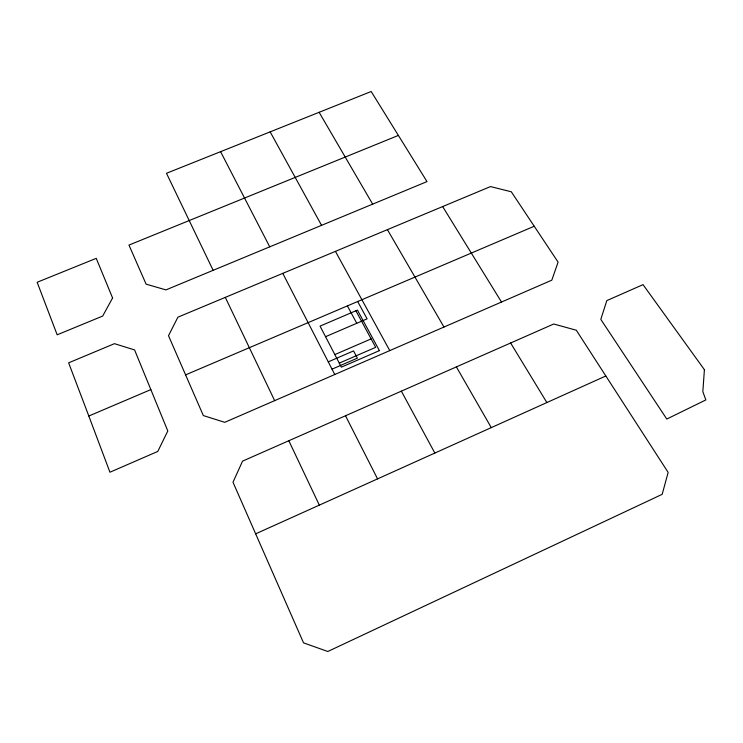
<?xml version="1.0" encoding="UTF-8"?>
<svg xmlns="http://www.w3.org/2000/svg" width="743" height="743" viewBox="0 0 743 743"><rect width="100%" height="100%" fill="white"/><g stroke="black" fill="none" stroke-linecap="round" stroke-linejoin="round"><path stroke-width="1.11" d="M255.648 533.836L605.833 375.977L668.152 472.418L662.18 494.327L327.802 651.49L303.534 642.853L232.996 482.235L242.562 461.124L553.73 324.004L576.299 330.226L605.833 375.977M332.028 369.16L357.383 358.145L353.547 350.919L328.276 361.86M501.506 302.039L224.748 422.33L203.341 415.569L168.503 335.697L177.911 317.177L490.501 186.577L511.305 191.787L558.095 262.13L551.808 280.185L501.506 302.039L442.652 206.573M334.842 354.587L371.119 338.901M339.272 363.123L375.689 347.334L355.897 310.778M325.555 336.69L367.107 318.849L357.671 301.519M185.574 374.881L534.226 226.253M88.816 416.024L68.635 362.835L114.441 343.665L134.594 349.934L167.807 430.986L157.776 451.447L109.936 472.223L88.816 416.024L150.848 389.601M398.378 135.43L128.957 245.079L146.102 284.151L165.94 289.9L427.002 181.598L371.175 91.51L166.488 173.286L213.139 270.313M510.617 342.997L546.876 402.557M319.118 112.295L372.67 204.139M387.409 229.633L443.97 327.05M456.378 366.893L491.281 427.624M270.164 131.873L321.561 225.343M335.437 251.366L389.769 350.612M401.35 391.152L434.85 453.072M347.399 305.902L356.761 323.289M269.746 246.834L220.587 151.665M282.786 273.359L334.777 374.518M345.504 415.764L377.565 478.901M225.296 297.367L274.65 400.644M288.832 440.738L319.323 505.138M704.41 369.708L702.832 391.682L705.85 399.929L666.796 419.043L600.808 319.369L606.827 300.599L643.029 284.643L704.41 369.708M112.583 297.971L102.692 316.054L57.174 334.814L37.15 282.275L96.246 258.341L112.583 297.971M379.413 350.631L341.371 367.163L320.057 326.112L357.439 310.119L379.413 350.631"/></g></svg>
